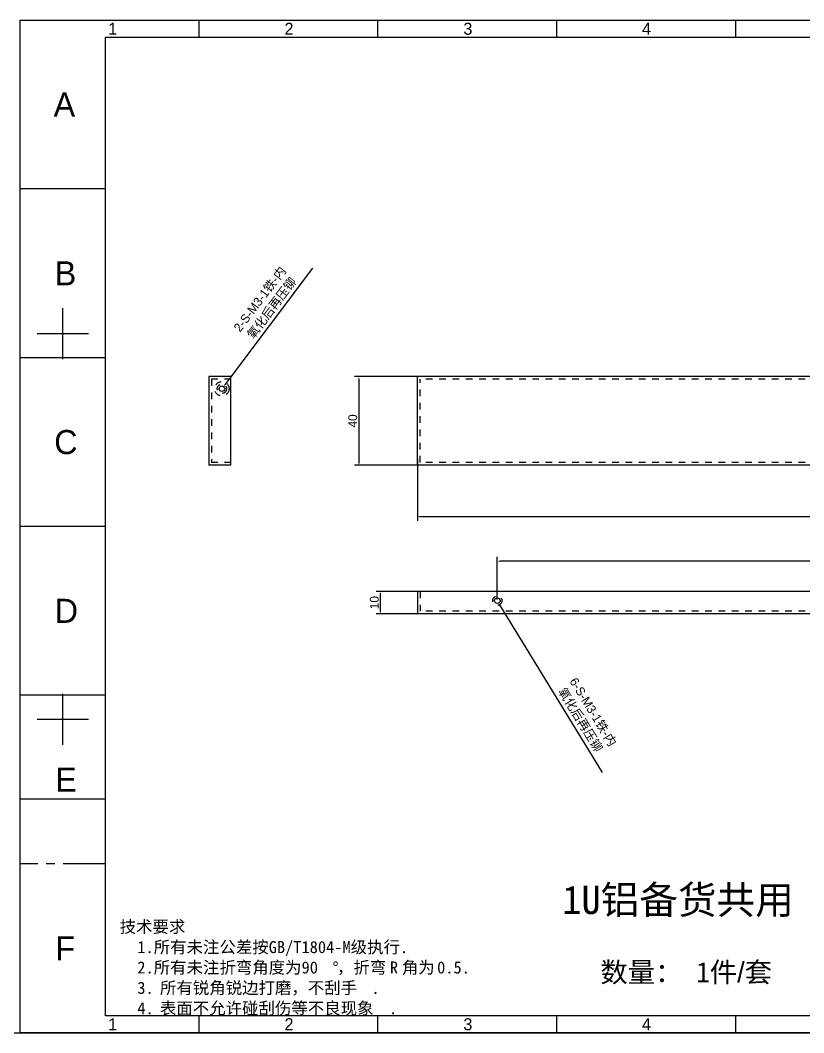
# Model space of a CAD drawing. Header units: millimetres. Extents: x 34287 to 41869, y -1912 to 663.
# Drawn here: x 39520.2 to 39873.6, y -1014.5 to -558.2 of the extents above; entities that cross this region are included whole.
import ezdxf

# ---------------------------------------------------------------- set-up
doc = ezdxf.new("R2010")
doc.units = ezdxf.units.MM
doc.header["$PDMODE"] = 3
doc.header["$PDSIZE"] = 0.3125
doc.linetypes.add('CENTER', pattern=[50.8, 31.75, -6.35, 6.35, -6.35])
doc.linetypes.add('DASHED', pattern=[0.2, 0.1, -0.1])
doc.layers.get('0').update_dxf_attribs({"linetype": 'CONTINUOUS'})
doc.layers.get('Defpoints').update_dxf_attribs({"linetype": 'CONTINUOUS'})
for name, color, linetype in [('2-HF-1612008-001_DXF_FORMAT', 7, 'CONTINUOUS'), ('图框', 7, 'CONTINUOUS'), ('打印', 7, 'CONTINUOUS')]:
    doc.layers.add(name, color=color, linetype=linetype)
doc.styles.add('MtXpl_gdt_shx', font='gdt.shx')
doc.styles.add('MtXpl_simfang_ttf_sh', font='simfang.ttf.shx')
doc.styles.get("Standard").update_dxf_attribs({"font": ''})
doc.styles.add('TEXTSTYLE_3', font='')
doc.styles.add('TEXTSTYLE_4', font='')
doc.styles.get('Standard').set_extended_font_data('changfangsong')
doc.styles.get('TEXTSTYLE_3').set_extended_font_data('CHANGFANGSONG')
doc.styles.get('TEXTSTYLE_4').set_extended_font_data('FangSong')
doc.dimstyles.new('DIMSTYLE_6', dxfattribs={"dimtxt": 4, "dimasz": 1, "dimexe": 2, "dimexo": 0.5, "dimgap": 0.75, "dimtad": 1, "dimdsep": 46, "dimtxsty": 'Standard', "dimblk": '_FILLED', "dimcen": 0, "dimclrd": 5, "dimclre": 5, "dimadec": 0, "dimazin": 0, "dimtp": 0.1, "dimtm": 0.1, "dimtfac": 1, "dimtofl": 0, "dimtmove": 0, "dimatfit": 3, "dimldrblk": '_FILLED', "dimfxl": 0, "dimtolj": 1, "dimarcsym": 0})

# ---------------------------------------------------------------- blocks, each defined once
blk = doc.blocks.new('_FILLED')
at = {"color": 0, "linetype": 'ByBlock'}
blk.add_solid([(0, 0), (-1, 0.2), (-1, -0.2)], dxfattribs=at)
blk = doc.blocks.new('*D62')
at = {"color": 5, "linetype": 'ByBlock', "lineweight": -2, "ltscale": 3}
for p, q in [((39706.31, -718.77), (39670.99, -718.77)), ((39672.99, -719.77), (39672.99, -757.77)), ((39702.17, -758.77), (39670.99, -758.77))]:
    blk.add_line(p, q, dxfattribs=at)
at = {"layer": 'Defpoints', "color": 0, "linetype": 'ByBlock', "lineweight": -3, "ltscale": 3}
for p in [(39706.81, -718.77), (39672.99, -758.77), (39702.67, -758.77)]:
    blk.add_point(p, dxfattribs=at)
at = {"color": 5, "linetype": 'ByBlock', "lineweight": -2, "ltscale": 3}
for p, rotation in [((39672.99, -718.77), 90), ((39672.99, -758.77), 270)]:
    blk.add_blockref('_FILLED', p, dxfattribs=dict(at, rotation=rotation))
at = {"color": 0, "linetype": 'ByBlock', "lineweight": -3, "ltscale": 3, "insert": (39670.24, -738.77), "char_height": 4, "attachment_point": 5, "rotation": 90}
blk.add_mtext('\\A1;40', dxfattribs=at)
blk = doc.blocks.new('*D63')
at = {"color": 5, "linetype": 'ByBlock', "lineweight": -2, "ltscale": 3}
for p, q in [((39699.42, -756.04), (39699.42, -783.8)), ((40121.42, -758.51), (40121.42, -783.8)), ((39700.42, -781.8), (40120.42, -781.8))]:
    blk.add_line(p, q, dxfattribs=at)
at = {"layer": 'Defpoints', "color": 0, "linetype": 'ByBlock', "lineweight": -3, "ltscale": 3}
for p in [(39699.42, -755.54), (40121.42, -758.01), (40121.42, -781.8)]:
    blk.add_point(p, dxfattribs=at)
at = {"color": 5, "linetype": 'ByBlock', "lineweight": -2, "ltscale": 3, "rotation": 180}
blk.add_blockref('_FILLED', (39699.42, -781.8), dxfattribs=at)
at = {"color": 5, "linetype": 'ByBlock', "lineweight": -2, "ltscale": 3}
blk.add_blockref('_FILLED', (40121.42, -781.8), dxfattribs=at)
at = {"color": 0, "linetype": 'ByBlock', "lineweight": -3, "ltscale": 3, "insert": (39920.42, -779.05), "char_height": 4, "attachment_point": 5}
blk.add_mtext('\\A1;422', dxfattribs=at)
blk = doc.blocks.new('*D64')
at = {"color": 5, "linetype": 'ByBlock', "lineweight": -2, "ltscale": 3}
for p, q in [((39735.42, -819.26), (39735.42, -800.02)), ((40084.42, -802.02), (39736.42, -802.02)), ((40085.42, -819.26), (40085.42, -800.02))]:
    blk.add_line(p, q, dxfattribs=at)
at = {"layer": 'Defpoints', "color": 0, "linetype": 'ByBlock', "lineweight": -3, "ltscale": 3}
for p in [(39735.42, -802.02), (39735.42, -819.76), (40085.42, -819.76)]:
    blk.add_point(p, dxfattribs=at)
at = {"color": 5, "linetype": 'ByBlock', "lineweight": -2, "ltscale": 3, "rotation": 180}
blk.add_blockref('_FILLED', (39735.42, -802.02), dxfattribs=at)
at = {"color": 5, "linetype": 'ByBlock', "lineweight": -2, "ltscale": 3}
blk.add_blockref('_FILLED', (40085.42, -802.02), dxfattribs=at)
at = {"color": 0, "linetype": 'ByBlock', "lineweight": -3, "ltscale": 3, "insert": (39921.35, -799.27), "char_height": 4, "attachment_point": 5}
blk.add_mtext('\\A1;350', dxfattribs=at)
blk = doc.blocks.new('*D70')
at = {"color": 5, "linetype": 'ByBlock', "lineweight": -2, "ltscale": 3}
blk.add_line((39782.92, -897.23), (39736.6, -821.68), dxfattribs=at)
at = {"layer": 'Defpoints', "color": 0, "linetype": 'ByBlock', "lineweight": -3, "ltscale": 3}
for p in [(39734.77, -818.7), (39736.08, -820.83)]:
    blk.add_point(p, dxfattribs=at)
at = {"color": 5, "linetype": 'ByBlock', "lineweight": -2, "ltscale": 3, "rotation": 121.514797708418}
blk.add_blockref('_FILLED', (39736.08, -820.83), dxfattribs=at)
at = {"color": 0, "linetype": 'ByBlock', "lineweight": -3, "ltscale": 3, "insert": (39775.62, -871.82), "char_height": 4, "attachment_point": 5, "rotation": 301.5148}
blk.add_mtext('\\A1;6-S-M3-1{\\fSimSun|b0|i0|c134|p34;铁}-{\\fSimSun|b0|i0|c134|p34;内\\P氧化后再压铆}', dxfattribs=at)
blk = doc.blocks.new('*D71')
at = {"color": 5, "linetype": 'ByBlock', "lineweight": -2, "ltscale": 3}
blk.add_line((39652.13, -669.87), (39612.56, -722.48), dxfattribs=at)
at = {"layer": 'Defpoints', "color": 0, "linetype": 'ByBlock', "lineweight": -3, "ltscale": 3}
for p in [(39610.45, -725.27), (39611.96, -723.27)]:
    blk.add_point(p, dxfattribs=at)
at = {"color": 5, "linetype": 'ByBlock', "lineweight": -2, "ltscale": 3, "rotation": 233.0419353020398}
blk.add_blockref('_FILLED', (39611.96, -723.27), dxfattribs=at)
at = {"color": 0, "linetype": 'ByBlock', "lineweight": -3, "ltscale": 3, "insert": (39631.18, -685.99), "char_height": 4, "attachment_point": 5, "rotation": 53.0419}
blk.add_mtext('\\A1;2-S-M3-1{\\fSimSun|b0|i0|c134|p34;铁}-{\\fSimSun|b0|i0|c134|p34;内\\P氧化后再压铆}', dxfattribs=at)
blk = doc.blocks.new('图框')
at = {"layer": '图框', "color": 7, "linetype": 'Continuous'}
for p, q in [((0, 504), (712.8, 504)), ((0, 0), (0, 504)), ((0, 0), (712.8, 0)), ((0, 0), (712.8, 0))]:
    blk.add_line(p, q, dxfattribs=at)
at = {"layer": '图框', "color": 3, "linetype": 'Continuous'}
for p, q in [((89.1, 495.51), (89.1, 504)), ((178.2, 495.51), (178.2, 504)), ((267.3, 495.51), (267.3, 504)), ((356.4, 495.51), (356.4, 504)), ((42.43, 8.49), (42.43, 495.51)), ((42.43, 495.51), (704.31, 495.51)), ((42.43, 420.04), (0, 420.04)), ((21.21, 335.3), (21.21, 360.75)), ((8.49, 348.03), (33.94, 348.03)), ((42.43, 336.03), (0, 336.03)), ((42.43, 252.03), (0, 252.03)), ((42.43, 168.02), (0, 168.02)), ((21.21, 143.3), (21.21, 168.75)), ((8.49, 156.03), (33.94, 156.03)), ((704.31, 8.49), (42.43, 8.49)), ((89.1, 0), (89.1, 8.49)), ((178.2, 0), (178.2, 8.49)), ((267.3, 0), (267.3, 8.49)), ((356.4, 0), (356.4, 8.49))]:
    blk.add_line(p, q, dxfattribs=at)
at = {"layer": '图框', "color": 3, "linetype": 'ByBlock', "lineweight": -3, "style": 'TEXTSTYLE_3'}
for s, height, p in [('1', 6, (43.84, 496.76)), ('2', 6, (131.65, 496.76)), ('3', 6, (220.75, 496.76)), ('4', 6, (309.71, 496.76)), ('A', 12, (16.64, 456.05)), ('B', 12, (17.21, 372.04)), ('C', 12, (16.93, 288.03)), ('D', 12, (17.21, 204.02)), ('E', 12, (17.5, 120.01)), ('F', 12, (17.5, 36)), ('1', 6, (43.84, 1.24)), ('2', 6, (131.65, 1.24)), ('3', 6, (220.75, 1.24)), ('4', 6, (309.71, 1.24))]:
    blk.add_text(s, height=height, rotation=0, dxfattribs=at).set_placement(p)
at = {"layer": '图框', "color": 1, "linetype": 'ByBlock', "lineweight": -3}
for s, style, p in [('技术要求', 'TEXTSTYLE_4', (49.53, 49.79)), ('  1.所有未注公差按GB/T1804-M级执行.', 'TEXTSTYLE_4', (50.15, 39.64)), ('  2.所有未注折弯角度为90', 'TEXTSTYLE_4', (50.15, 29.5)), ('~', 'MtXpl_gdt_shx', (155.48, 29.5)), ('，折弯', 'TEXTSTYLE_4', (157.76, 29.5)), ('R', 'MtXpl_simfang_ttf_sh', (184.09, 29.5)), ('角为', 'TEXTSTYLE_4', (190.09, 29.5)), ('0.5.', 'MtXpl_simfang_ttf_sh', (207.65, 29.5)), ('  3.', 'MtXpl_simfang_ttf_sh', (50.15, 19.36)), ('所有锐角锐边打磨，不刮手', 'TEXTSTYLE_4', (69.58, 19.36)), ('.', 'MtXpl_simfang_ttf_sh', (174.9, 19.36)), ('表面不允许碰刮伤等不良现象', 'TEXTSTYLE_4', (69.58, 9.22)), ('  4.', 'MtXpl_simfang_ttf_sh', (50.15, 9.22)), ('.', 'MtXpl_simfang_ttf_sh', (183.68, 9.22))]:
    blk.add_text(s, height=6, dxfattribs=dict(at, style=style)).set_placement(p)

msp = doc.modelspace()

# ---------------------------------------------------------------- linework, layer by layer
at = {"color": 0, "ltscale": 30}
for p, q in [((39615.304, -718.773), (39605.304, -718.773)), ((39605.304, -718.773), (39605.304, -758.773)), ((39699.424, -758.773), (39699.424, -718.773)), ((40121.424, -718.773), (39699.424, -718.773)), ((40121.424, -758.773), (39699.424, -758.773)), ((40121.424, -815.661), (39699.424, -815.661)), ((39699.424, -815.661), (39699.424, -825.661)), ((40121.424, -825.661), (39699.424, -825.661))]:
    msp.add_line(p, q, dxfattribs=at)
at = {"color": 0, "linetype": 'DASHED', "ltscale": 30}
for p, q in [((39615.304, -719.973), (39606.504, -719.973)), ((39606.504, -719.973), (39606.504, -757.573)), ((39700.624, -757.573), (39700.624, -719.973)), ((40120.224, -719.973), (39700.624, -719.973)), ((39615.304, -757.573), (39606.504, -757.573)), ((40120.224, -757.573), (39700.624, -757.573)), ((39700.624, -815.661), (39700.624, -824.461)), ((40120.224, -824.461), (39700.624, -824.461))]:
    msp.add_line(p, q, dxfattribs=at)
at = {"linetype": 'ByBlock', "lineweight": -3, "ltscale": 3}
for q in [(39615.304, -718.773), (39605.304, -758.773)]:
    msp.add_line((39615.304, -758.773), q, dxfattribs=at)
for p in [(9193.74, -1014.546), (18119.674, -1014.546)]:
    msp.add_xline(p, (1, 0.00000017), dxfattribs=at)
at = {"color": 0, "linetype": 'DASHED', "ltscale": 30}
for centre, radius in [((39611.204, -724.273), 3.25), ((39611.204, -724.273), 2.1), ((39735.424, -819.761), 2.1)]:
    msp.add_circle(centre, radius, dxfattribs=at)
at = {"color": 0, "ltscale": 30}
for centre in [(39611.204, -724.273), (39735.424, -819.761)]:
    msp.add_circle(centre, 1.25, dxfattribs=at)
at = {"layer": '图框', "color": 1, "linetype": 'CENTER', "ltscale": 2}
msp.add_line((39558.665, -909.267), (39520.245, -909.267), dxfattribs=at)
at = {"layer": '图框', "color": 1, "linetype": 'CENTER', "ltscale": 0.6}
msp.add_line((39558.665, -938.475), (39520.245, -938.475), dxfattribs=at)
at = {"layer": '打印', "linetype": 'ByBlock', "lineweight": -3, "ltscale": 3}
msp.add_lwpolyline([(39520.245, -558.164), (40165.7, -558.164), (40165.7, -1014.546), (39520.245, -1014.546)], close=True, dxfattribs=at)

# ---------------------------------------------------------------- block references
at = {"linetype": 'ByBlock', "lineweight": -3, "xscale": 0.9055199999999999, "yscale": 0.9055199999999999, "zscale": 0.9055199999999999}
msp.add_blockref('图框', (39520.245, -1014.546), dxfattribs=at)

# ---------------------------------------------------------------- texts
at = {"color": 1, "linetype": 'ByBlock', "lineweight": -3, "ltscale": 3, "insert": (39781.901, -982.73), "char_height": 9.0552, "attachment_point": 1}
msp.add_mtext_dynamic_manual_height_columns('{\\fSimSun|b0|i0|c134|p2;数量： 1件}/{\\fSimSun|b0|i0|c134|p2;套}', width=353.68997, gutter_width=1, heights=[0], dxfattribs=at)
at = {"layer": '2-HF-1612008-001_DXF_FORMAT', "color": 1, "linetype": 'Continuous', "insert": (39816.913, -948.248), "char_height": 12.7734, "width": 110.1828, "attachment_point": 2, "line_spacing_factor": 0.9, "style": 'TEXTSTYLE_4'}
msp.add_mtext('1U铝备货共用', dxfattribs=at)

# ---------------------------------------------------------------- dimensions: what is measured, and where the dimension line sits
at = {"color": 7, "linetype": 'ByBlock', "lineweight": -3, "ltscale": 3}
dim = msp.add_diameter_dim_2p(p1=(39610.452, -725.272), p2=(39611.955, -723.275), text='2-S-M3-1{\\fSimSun|b0|i0|c134|p34;铁}-{\\fSimSun|b0|i0|c134|p34;内\\P氧化后再压铆}', dimstyle='DIMSTYLE_6', dxfattribs=at)
dim.commit()
dim.dimension.update_dxf_attribs({"geometry": '*D71', "text_midpoint": (39636.816, -690.233), "dimtype": 163})
at = {"linetype": 'ByBlock', "lineweight": -3, "ltscale": 3}
dim = msp.add_linear_dim(base=(39672.989, -758.773), p1=(39706.812, -718.773), p2=(39702.669, -758.773), angle=270, dimstyle='DIMSTYLE_6', dxfattribs=at)
dim.commit()
dim.dimension.update_dxf_attribs({"geometry": '*D62', "text_midpoint": (39670.239, -738.773)})
at = {"color": 7, "linetype": 'ByBlock', "lineweight": -3, "ltscale": 3}
dim = msp.add_linear_dim(base=(40121.424, -781.8), p1=(39699.424, -755.539), p2=(40121.424, -758.009), angle=180, dimstyle='DIMSTYLE_6', dxfattribs=at)
dim.commit()
dim.dimension.update_dxf_attribs({"geometry": '*D63', "text_midpoint": (39920.424, -781.8), "dimtype": 160})
at = {"linetype": 'ByBlock', "lineweight": -3, "ltscale": 3}
dim = msp.add_linear_dim(base=(39735.424, -802.02), p1=(40085.424, -819.761), p2=(39735.424, -819.761), angle=180, dimstyle='DIMSTYLE_6', dxfattribs=at)
dim.commit()
dim.dimension.update_dxf_attribs({"geometry": '*D64', "text_midpoint": (39921.352, -802.02), "dimtype": 160})
msp.add_linear_dim(base=(39682.714, -815.661), p1=(39704.135, -825.661), p2=(39706.567, -815.661), angle=90, dimstyle='DIMSTYLE_6', dxfattribs=at).render()
dim = msp.add_diameter_dim_2p(p1=(39734.771, -818.695), p2=(39736.078, -820.826), text='6-S-M3-1{\\fSimSun|b0|i0|c134|p34;铁}-{\\fSimSun|b0|i0|c134|p34;内\\P氧化后再压铆}', dimstyle='DIMSTYLE_6', dxfattribs=at)
dim.commit()
dim.dimension.update_dxf_attribs({"geometry": '*D70', "text_midpoint": (39769.605, -875.506), "dimtype": 163})

doc.saveas('drawing.dxf')
